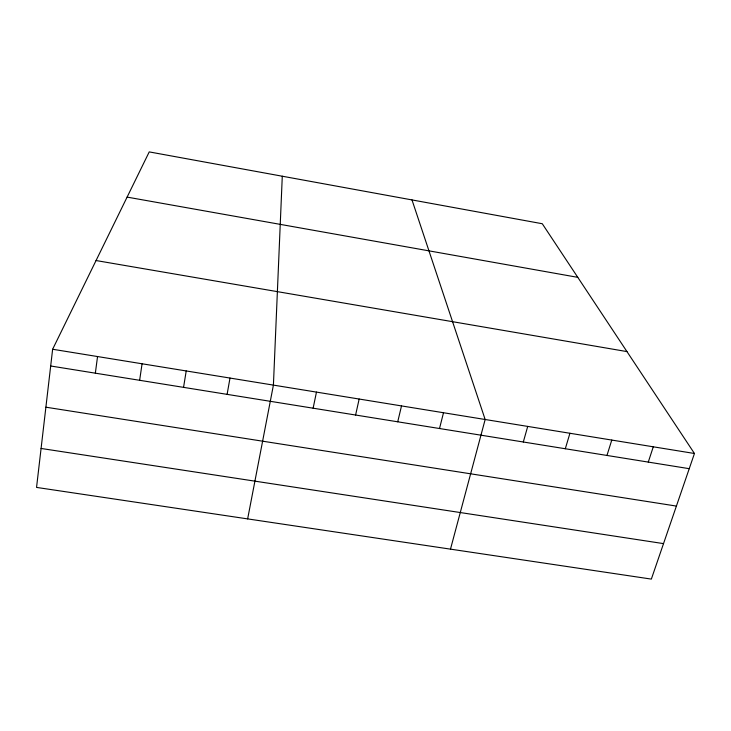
<?xml version="1.0" encoding="UTF-8"?>
<svg xmlns="http://www.w3.org/2000/svg" width="731" height="731" viewBox="0 0 731 731"><rect width="100%" height="100%" fill="white"/><g stroke="black" fill="none" stroke-linecap="round" stroke-linejoin="round"><path stroke-width="1.1" d="M282.285 176.217L273.412 385.109L247.645 518.891M52.632 349.254L36.55 487.413L651.348 579.098L694.45 453.494L542.274 223.732L149.234 151.902L52.632 349.254L694.45 453.494M95.35 373.175L97.543 356.545M139.639 380.303L142.07 363.773M183.554 387.366L186.213 370.946M227.103 394.365L230 378.055M313.124 408.2L316.468 392.099M355.604 415.025L359.159 399.035M397.728 421.805L401.511 405.915M439.514 428.521L443.507 412.732M450.488 549.145L485.156 419.503L411.992 199.919M523.314 441.999L527.718 426.411M565.31 448.752L569.924 433.273M606.968 455.45L611.774 440.071M648.269 462.093L653.286 446.805M41.082 448.459L663.529 543.617M45.889 407.194L676.403 506.08M50.686 365.993L689.242 468.681M96.063 260.538L626.96 351.593M127.112 197.105L577.792 277.351"/></g></svg>
